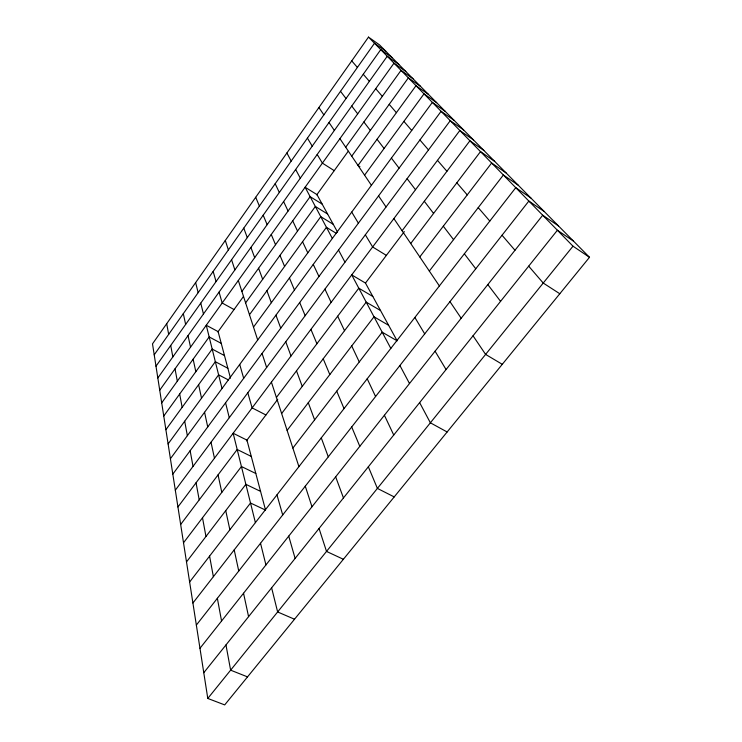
<?xml version="1.0" encoding="UTF-8"?>
<svg xmlns="http://www.w3.org/2000/svg" width="742" height="742" viewBox="0 0 742 742"><rect width="100%" height="100%" fill="white"/><g stroke="black" fill="none" stroke-linecap="round" stroke-linejoin="round"><path stroke-width="1.11" d="M368.496 37.1L152.5 343.852L207.788 698.445L224.696 704.9L589.5 257.307L379.533 44.891L368.496 37.1L572.991 246.186L589.5 257.307M154.206 354.824L374.497 43.24L385.719 51.152M155.987 366.196L380.748 49.631L392.147 57.653M157.823 377.975L387.241 56.262L398.834 64.415M159.725 390.199L393.993 63.172L405.791 71.455M161.7 402.869L209.161 336.933L221.246 343.37M241.892 291.458L310.128 196.667L322.186 204.115M345.707 147.231L401.032 70.369L413.034 78.782M217.888 331.943L243.524 296.401M316.741 194.896L348.211 151.275M163.75 416.03L212.184 349.074L224.492 355.576M245.611 302.875L315.341 206.471L327.612 214.021M351.736 156.154L408.36 77.864L420.575 86.415M165.883 429.711L215.328 361.706L227.859 368.264M249.47 314.747L320.767 216.683L333.269 224.334M168.1 443.929L218.602 374.849L228.425 379.941M253.495 327.111L326.434 227.34L336.228 233.294M364.572 175.168L424.007 93.863L436.667 102.684M170.41 458.732L432.354 102.396L445.246 111.374M172.812 474.147L441.091 111.328L454.234 120.454M175.316 490.212L450.246 120.686L463.639 129.971M177.932 506.981L459.836 130.499L473.489 139.941M180.658 524.483L237.19 449.504L251.278 456.432M276.404 397.48L358.794 288.193L372.827 296.485M402.099 230.743L469.909 140.794L483.83 150.403M246.4 440.85L277.731 399.335M365.648 282.841L404.334 231.587M183.515 542.782L241.428 466.514L255.814 473.498M281.635 413.544L366.214 302.142L380.544 310.546M410.725 243.515L480.501 151.618L494.701 161.404M186.502 561.926L245.862 484.331L260.563 491.371M287.117 430.388L374.005 316.797L388.641 325.311M419.786 256.936L491.64 163.008L506.137 172.969M189.627 581.988L250.508 503.011L265.543 510.097L246.947 440.117L233.146 433.245L255.396 522.628M292.877 448.066L382.195 332.203L397.146 340.819L365.472 283.064L351.717 274.892L390.821 348.415M429.33 271.062L503.373 175.01L518.176 185.148M192.911 603.014L515.764 187.67L530.873 198.003M196.352 625.089L528.851 201.054L544.294 211.572M199.969 648.295L542.708 215.217L558.494 225.93M203.772 672.716L557.39 230.243L573.529 241.15M207.788 698.445L572.991 246.186M247.531 676.889L230.623 670.165L225.967 644.937M294.528 619.227L277.629 611.955L271.618 587.812M343.388 559.283L326.517 551.417L319.051 528.471M394.215 496.917L377.39 488.412L368.347 466.783M265.933 414.973L252.122 407.896L247.809 392.778M447.138 431.983L430.369 422.801L419.638 402.609M234.045 309.544L222.183 303.014L219.066 292.098M502.288 364.322L485.602 354.407L473.034 335.792M386.369 255.387L372.632 246.965L365.342 234.806M334.234 170.651L322.39 163.119L317.205 154.466M559.802 293.749L543.227 283.045L528.684 266.165M359.935 166.7L358.015 165.457L416.012 85.692L428.449 94.373M351.745 60.89L357.394 67.439M363.265 74.256L369.368 81.332M375.712 88.697L382.315 96.358M389.207 104.353L396.386 112.682M403.889 121.382L411.717 130.471M419.916 139.978L428.496 149.93M437.483 160.355L446.916 171.3M456.822 182.801L467.247 194.896M478.228 207.63L489.803 221.06M502.037 235.251L514.976 250.258M340.513 91.322L346.013 98.538M351.736 106.05L357.69 113.851M363.877 121.976L370.332 130.444M377.057 139.273L384.078 148.483M391.405 158.102L399.075 168.156M407.098 178.683L415.501 189.711M424.313 201.277L433.569 213.427M443.308 226.199L453.548 239.638M464.353 253.81L475.752 268.771M487.809 284.585L500.572 301.335M318.893 107.534L323.855 114.88M329.003 122.504L334.354 130.425M339.919 138.661L371.417 185.296M378.568 195.888L386.044 206.972M393.881 218.575L439.375 285.939M449.977 301.642L461.181 318.235M307.42 138.123L312.224 146.137M351.727 212.082L358.386 223.184M414.871 317.474L424.702 333.881M435.081 351.207L446.063 369.544M337.554 232.153L316.964 194.599L305.11 187.244L332.342 238.451M286.894 152.982L291.198 161.07M295.659 169.464L300.297 178.182M338.519 250.054L344.965 262.186M399.901 365.5L409.501 383.54M275.189 183.719L279.317 192.484M283.611 201.583L288.072 211.034M292.71 220.866L297.533 231.087M302.56 241.734L307.791 252.837M313.254 264.412L318.958 276.506M324.922 289.139L331.155 302.356M337.684 316.194L344.529 330.709M351.717 345.939L359.267 361.948M367.207 378.782L375.573 396.525M384.402 415.242L393.733 435.016M255.702 197.279L259.385 206.072M263.197 215.199L267.148 224.659M271.257 234.5L275.532 244.721M279.975 255.359L284.603 266.424M289.426 277.962L294.453 289.992M299.703 302.541L305.185 315.665M310.917 329.383L316.917 343.741M323.206 358.785L329.81 374.58M336.738 391.164L344.028 408.601M351.708 426.965L359.796 446.332M243.775 228.137L247.281 237.616M250.907 247.438L254.682 257.65M258.596 268.252L262.668 279.28M266.916 290.762L271.331 302.717M275.941 315.183L280.745 328.187M285.763 341.774L291.003 355.975M296.494 370.833L302.244 386.397M308.282 402.72L314.608 419.861M321.267 437.882L328.279 456.849M335.662 476.837L343.453 497.928M225.299 240.464L228.378 249.924M231.569 259.737L234.88 269.912M238.321 280.485L257.697 339.994M262.065 353.442L266.638 367.476M271.414 382.139L298.915 466.635M305.277 486.177L311.983 506.758M213.167 271.442L216.061 281.58M239.722 364.443L243.682 378.309M276.961 494.877L282.702 514.967M288.74 536.123L295.112 558.429M230.493 378.17L218.12 331.618L206.257 325.246L222.016 388.539M195.638 282.591L198.151 292.682M200.757 303.144L203.456 313.987M225.568 402.804L229.269 417.7M260.525 543.246L265.933 564.95M183.32 313.653L185.639 324.43M188.041 335.597L190.536 347.182M193.133 359.202L195.823 371.696M198.615 384.69L201.527 398.204M204.56 412.274L207.723 426.938M211.016 442.232L214.457 458.204M218.046 474.889L221.812 492.345M225.744 510.626L229.872 529.788M234.203 549.887L238.748 571.015M243.543 593.238L248.579 616.648M166.7 323.679L168.675 334.373M170.716 345.447L172.84 356.921M175.029 368.83L177.31 381.184M179.675 394.021L182.142 407.358M184.702 421.233L187.364 435.675M190.137 450.719L193.031 466.403M196.055 482.782L199.208 499.885M202.51 517.768L205.961 536.485M209.578 556.101L213.371 576.682M217.36 598.293L221.552 621.017"/></g></svg>
